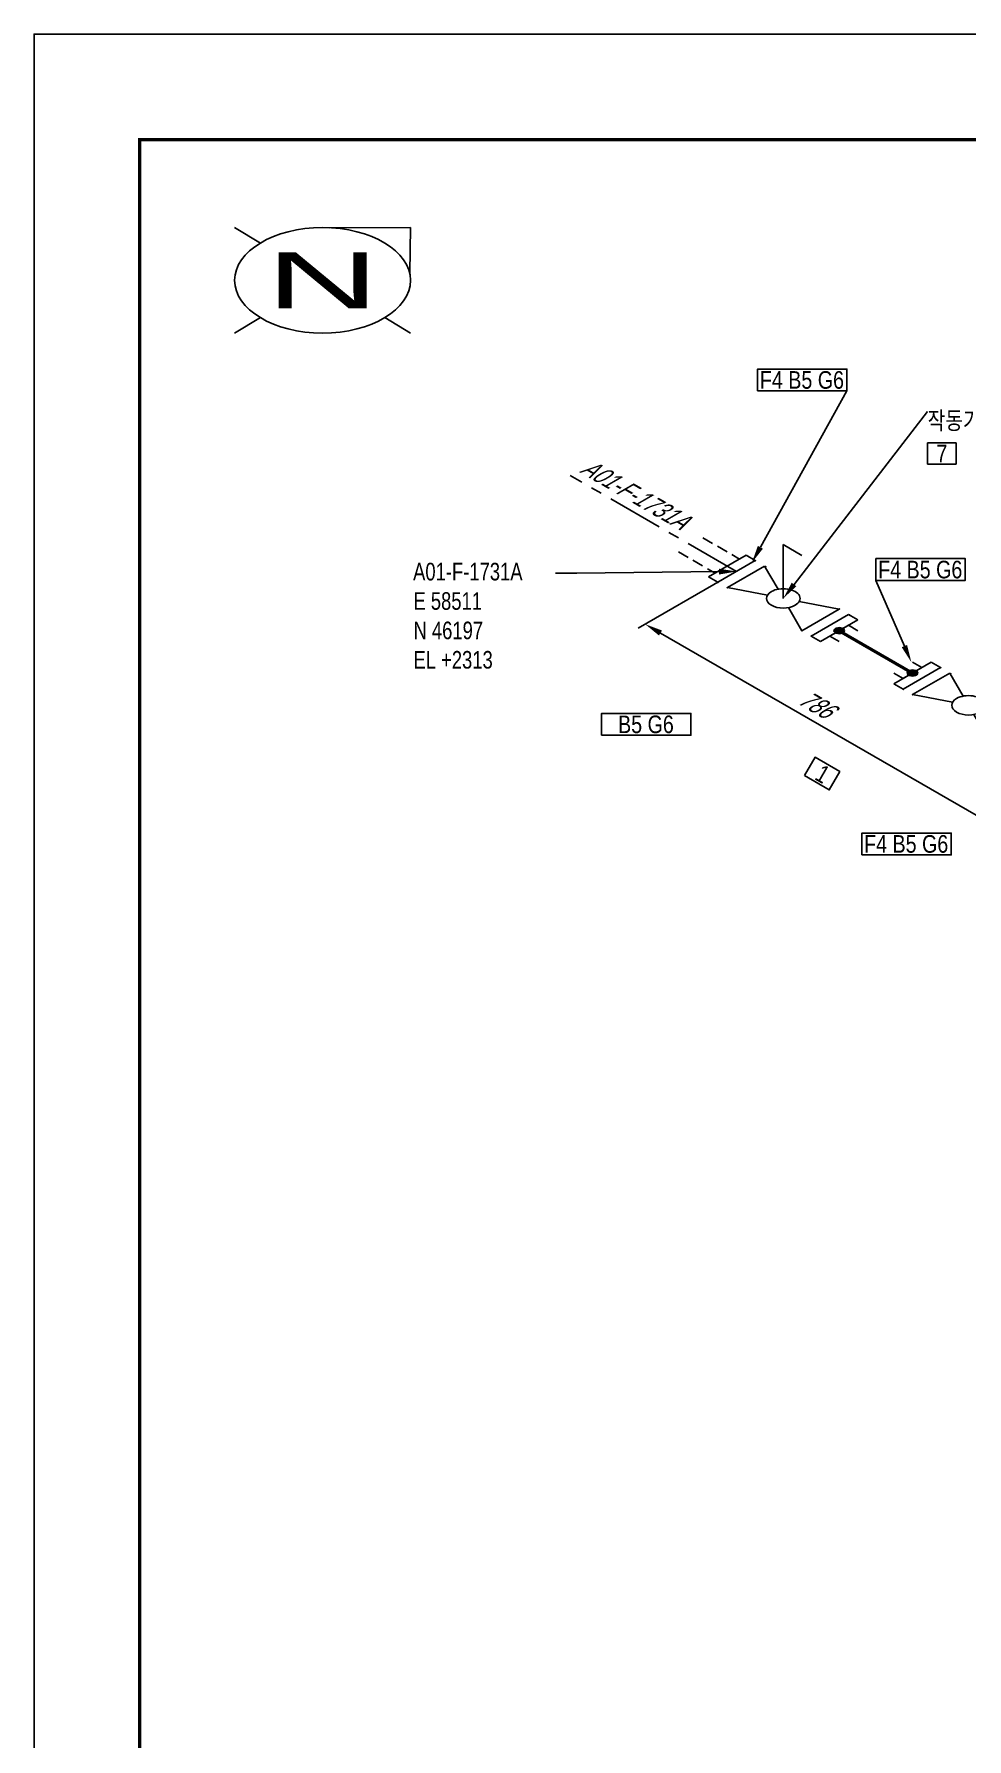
# Model space of a CAD drawing. Header units: millimetres. Extents: x 0 to 594, y 0 to 420.
# Drawn here: x 0 to 132.6, y 177.7 to 420 of the extents above; entities that cross this region are included whole.
import ezdxf
from ezdxf import colors
from ezdxf.entities.mleader import LeaderData, LeaderLine
from ezdxf.enums import TextEntityAlignment as Align
from ezdxf.math import Vec2, Vec3

# ---------------------------------------------------------------- set-up
doc = ezdxf.new("R2010")
doc.units = ezdxf.units.MM
doc.header["$LTSCALE"] = 0.25
doc.linetypes.add('CENTER', pattern=[50.8, 31.75, -6.35, 6.35, -6.35])
doc.linetypes.add('DASHED2', pattern=[9.525, 6.35, -3.175])
for name, color, linetype in [('기기', 6, 'Continuous'), ('밸브', 4, 'Continuous'), ('연속', 7, 'DASHED2'), ('열 추적 선', 7, 'CENTER'), ('용접', 1, 'Continuous'), ('주석', 7, 'Continuous'), ('치수', 1, 'Continuous')]:
    doc.layers.add(name, color=color, linetype=linetype)
doc.layers.add('파이프 작은 보어', color=30, linetype='Continuous', lineweight=50)
doc.styles.add('AdskIsoAnnotation', font='arial.ttf', dxfattribs={"width": 0.8, "height": 1})
doc.styles.add('AdskIsoMetric', font='arial.ttf', dxfattribs={"width": 0.8, "height": 2.5})
doc.styles.add('AdskIsoMetric30', font='arial.ttf', dxfattribs={"width": 0.8, "oblique": 30, "height": 2.5})
doc.styles.add('MtXpl_', font='')
doc.styles.get("Standard").update_dxf_attribs({"font": 'arial.ttf'})
doc.styles.get('MtXpl_').set_extended_font_data('Gulim')
doc.dimstyles.new('AdskIsoMetric', dxfattribs={"dimtxt": 2.5, "dimasz": 2.5, "dimexe": 1, "dimexo": 2, "dimgap": 0.8, "dimtad": 1, "dimdec": 0, "dimrnd": 1, "dimzin": 0, "dimdsep": 46, "dimtxsty": 'AdskIsoMetric', "dimcen": 0, "dimclrt": 7, "dimadec": 0, "dimazin": 0, "dimtfac": 1, "dimtdec": 0, "dimtmove": 1, "dimatfit": 3, "dimfxl": 0, "dimfrac": 2, "dimtolj": 1, "dimtzin": 0, "dimarcsym": 0})

# ---------------------------------------------------------------- blocks, each defined once
blk = doc.blocks.new('볼 밸브-2-IsoLeft')
at = {"color": 0, "linetype": 'ByBlock', "lineweight": -2, "extrusion": (0, -0.816497, -0.57735)}
for p, q in [((-0.177, 0.306), (-0.53, 0.102)), ((-0.05, 0.087), (-0.177, 0.306)), ((-0.53, 0.102), (-0.151, 0.029)), ((0.177, -0.306), (0.05, -0.087)), ((0.113, -0.065), (0.113, -0.065)), ((0.151, -0.029), (0.53, -0.102)), ((0.53, -0.102), (0.177, -0.306))]:
    blk.add_line(p, q, dxfattribs=at)
at = {"linetype": 'ByBlock', "extrusion": (0, 0, -1)}
for start_param, end_param in [(3.926991, 7.068583), (0.785398, 3.926991)]:
    blk.add_ellipse((0, 0), major_axis=(-0.159, 0), ratio=0.57735, start_param=start_param, end_param=end_param, dxfattribs=at)
blk = doc.blocks.new('개스킷-2-IsoLeft')
at = {"color": 0, "linetype": 'ByBlock', "lineweight": -2, "extrusion": (0, 0, -1)}
for p in [(0.133, 0.128), (0.221, 0.077), (-0.23, -0.071), (-0.133, -0.128)]:
    blk.add_point(p, dxfattribs=at)
blk = doc.blocks.new('플랜지-2-IsoLeft')
at = {"color": 0, "linetype": 'ByBlock', "lineweight": -2}
blk.add_wipeout([(0.221, 0.077), (0.133, 0.128), (-0.221, -0.077), (-0.133, -0.128)], dxfattribs=at)
at = {"color": 0, "linetype": 'ByBlock', "lineweight": -2, "extrusion": (0, -0.816497, -0.57735)}
for p, q in [((0.133, 0.128), (-0.221, -0.077)), ((-0.133, -0.128), (0.221, 0.077)), ((0.221, 0.077), (0.133, 0.128)), ((-0.221, -0.077), (-0.133, -0.128))]:
    blk.add_line(p, q, dxfattribs=at)
at = {"color": 0, "linetype": 'ByBlock', "lineweight": -2}
blk.add_wipeout([(0.221, 0.077), (0.133, 0.128), (-0.221, -0.077), (-0.133, -0.128)], dxfattribs=at)
at = {"color": 0, "linetype": 'ByBlock', "lineweight": -2, "extrusion": (0, -0.816497, -0.57735)}
for p, q in [((0.133, 0.128), (-0.221, -0.077)), ((-0.133, -0.128), (0.221, 0.077)), ((0.221, 0.077), (0.133, 0.128)), ((-0.221, -0.077), (-0.133, -0.128))]:
    blk.add_line(p, q, dxfattribs=at)
blk = doc.blocks.new('Operator_Lever-1-IsoRight')
at = {"color": 0, "linetype": 'ByBlock', "lineweight": -2, "extrusion": (0.707107, 0.408248, -0.57735)}
for p, q in [((0, 0), (0, 0.51)), ((0, 0.51), (0.177, 0.408))]:
    blk.add_line(p, q, dxfattribs=at)
blk = doc.blocks.new('*D81')
at = {"layer": 'Defpoints', "color": 0}
for p in [(99.85, 343.62), (155.34, 311.58), (142.35, 304.08)]:
    blk.add_point(p, dxfattribs=at)
at = {"layer": '치수', "color": 0, "lineweight": -2}
for p, q in [((97.85, 342.46), (85.86, 335.54)), ((89.03, 334.87), (140.18, 305.33)), ((153.34, 310.43), (141.35, 303.51))]:
    blk.add_line(p, q, dxfattribs=at)
at = {"layer": '치수', "color": 0}
for points in [[(89.24, 335.23), (88.82, 334.51), (86.86, 336.12)], [(140.39, 305.7), (139.97, 304.97), (142.35, 304.08)]]:
    blk.add_solid(points, dxfattribs=at)
at = {"layer": '치수', "color": 7, "insert": (111, 324.8), "char_height": 2.5, "attachment_point": 5, "rotation": 330, "style": 'AdskIsoMetric30'}
blk.add_mtext('\\A1;786', dxfattribs=at)
blk = doc.blocks.new('SocketWeld-2-IsoLeft')
blk.add_hatch(color=256).paths.add_polyline_path([(0.04, 0.017), (0.041, 0.017), (0.041, 0.017), (0.041, 0.016), (0.041, 0.016), (0.041, 0.016), (0.041, 0.016), (0.041, 0.016), (0.042, 0.016), (0.042, 0.015), (0.042, 0.015), (0.042, 0.015), (0.042, 0.015), (0.042, 0.015), (0.042, 0.015), (0.043, 0.015), (0.043, 0.014), (0.043, 0.014), (0.043, 0.014), (0.043, 0.014), (0.043, 0.014), (0.043, 0.014), (0.044, 0.013), (0.044, 0.013), (0.044, 0.013), (0.044, 0.013), (0.044, 0.013), (0.044, 0.013), (0.045, 0.012), (0.045, 0.012), (0.045, 0.012), (0.045, 0.012), (0.045, 0.012), (0.045, 0.012), (0.045, 0.011), (0.046, 0.011), (0.046, 0.011), (0.046, 0.011), (0.046, 0.011), (0.046, 0.011), (0.046, 0.01), (0.046, 0.01), (0.047, 0.01), (0.047, 0.01), (0.047, 0.01), (0.047, 0.01), (0.047, 0.009), (0.047, 0.009), (0.047, 0.009), (0.048, 0.009), (0.048, 0.009), (0.048, 0.009), (0.048, 0.009), (0.048, 0.008), (0.048, 0.008), (0.048, 0.008), (0.048, 0.008), (0.048, 0.008), (0.048, 0.007), (0.048, 0.007), (0.048, 0.007), (0.048, 0.007), (0.048, 0.007), (0.048, 0.007), (0.048, 0.006), (0.048, 0.006), (0.048, 0.006), (0.048, 0.006), (0.048, 0.006), (0.049, 0.005), (0.049, 0.005), (0.049, 0.005), (0.049, 0.005), (0.049, 0.005), (0.049, 0.005), (0.049, 0.004), (0.049, 0.004), (0.049, 0.004), (0.049, 0.004), (0.049, 0.004), (0.049, 0.003), (0.049, 0.003), (0.049, 0.003), (0.049, 0.003), (0.049, 0.003), (0.049, 0.003), (0.049, 0.002), (0.049, 0.002), (0.049, 0.002), (0.05, 0.002), (0.05, 0.002), (0.05, 0.001), (0.05, 0.001), (0.05, 0.001), (0.05, 0.001), (0.05, 0.001), (0.05, 0.001), (0.05, 0), (0.05, 0), (0.05, 0), (0.05, 0), (0.05, 0), (0.05, 0), (0.05, -0.001), (0.05, -0.001), (0.05, -0.001), (0.05, -0.001), (0.05, -0.001), (0.05, -0.001), (0.05, -0.002), (0.05, -0.002), (0.049, -0.002), (0.049, -0.002), (0.049, -0.002), (0.049, -0.003), (0.049, -0.003), (0.049, -0.003), (0.049, -0.003), (0.049, -0.003), (0.049, -0.003), (0.049, -0.004), (0.049, -0.004), (0.049, -0.004), (0.049, -0.004), (0.049, -0.004), (0.049, -0.005), (0.049, -0.005), (0.049, -0.005), (0.049, -0.005), (0.049, -0.005), (0.049, -0.005), (0.048, -0.006), (0.048, -0.006), (0.048, -0.006), (0.048, -0.006), (0.048, -0.006), (0.048, -0.007), (0.048, -0.007), (0.048, -0.007), (0.048, -0.007), (0.048, -0.007), (0.048, -0.007), (0.048, -0.008), (0.048, -0.008), (0.048, -0.008), (0.048, -0.008), (0.048, -0.008), (0.048, -0.009), (0.048, -0.009), (0.048, -0.009), (0.048, -0.009), (0.047, -0.009), (0.047, -0.009), (0.047, -0.009), (0.047, -0.01), (0.047, -0.01), (0.047, -0.01), (0.047, -0.01), (0.046, -0.01), (0.046, -0.01), (0.046, -0.011), (0.046, -0.011), (0.046, -0.011), (0.046, -0.011), (0.046, -0.011), (0.045, -0.011), (0.045, -0.012), (0.045, -0.012), (0.045, -0.012), (0.045, -0.012), (0.045, -0.012), (0.045, -0.012), (0.044, -0.013), (0.044, -0.013), (0.044, -0.013), (0.044, -0.013), (0.044, -0.013), (0.044, -0.013), (0.043, -0.014), (0.043, -0.014), (0.043, -0.014), (0.043, -0.014), (0.043, -0.014), (0.043, -0.014), (0.043, -0.015), (0.042, -0.015), (0.042, -0.015), (0.042, -0.015), (0.042, -0.015), (0.042, -0.015), (0.042, -0.015), (0.042, -0.016), (0.041, -0.016), (0.041, -0.016), (0.041, -0.016), (0.041, -0.016), (0.041, -0.016), (0.041, -0.017), (0.041, -0.017), (0.04, -0.017), (0.04, -0.017), (0.04, -0.017), (0.04, -0.017), (0.04, -0.017), (0.04, -0.017), (0.039, -0.018), (0.039, -0.018), (0.039, -0.018), (0.039, -0.018), (0.038, -0.018), (0.038, -0.018), (0.038, -0.018), (0.038, -0.019), (0.038, -0.019), (0.037, -0.019), (0.037, -0.019), (0.037, -0.019), (0.037, -0.019), (0.036, -0.019), (0.036, -0.019), (0.036, -0.02), (0.036, -0.02), (0.035, -0.02), (0.035, -0.02), (0.035, -0.02), (0.035, -0.02), (0.035, -0.02), (0.034, -0.02), (0.034, -0.021), (0.034, -0.021), (0.034, -0.021), (0.033, -0.021), (0.033, -0.021), (0.033, -0.021), (0.033, -0.021), (0.033, -0.022), (0.032, -0.022), (0.032, -0.022), (0.032, -0.022), (0.032, -0.022), (0.031, -0.022), (0.031, -0.022), (0.031, -0.022), (0.031, -0.023), (0.031, -0.023), (0.03, -0.023), (0.03, -0.023), (0.03, -0.023), (0.03, -0.023), (0.029, -0.023), (0.029, -0.023), (0.029, -0.023), (0.029, -0.024), (0.029, -0.024), (0.028, -0.024), (0.028, -0.024), (0.028, -0.024), (0.027, -0.024), (0.027, -0.024), (0.027, -0.024), (0.027, -0.024), (0.026, -0.024), (0.026, -0.024), (0.026, -0.024), (0.025, -0.025), (0.025, -0.025), (0.025, -0.025), (0.025, -0.025), (0.024, -0.025), (0.024, -0.025), (0.024, -0.025), (0.023, -0.025), (0.023, -0.025), (0.023, -0.025), (0.023, -0.025), (0.022, -0.025), (0.022, -0.026), (0.022, -0.026), (0.021, -0.026), (0.021, -0.026), (0.021, -0.026), (0.021, -0.026), (0.02, -0.026), (0.02, -0.026), (0.02, -0.026), (0.019, -0.026), (0.019, -0.026), (0.019, -0.026), (0.019, -0.027), (0.018, -0.027), (0.018, -0.027), (0.018, -0.027), (0.017, -0.027), (0.017, -0.027), (0.017, -0.027), (0.017, -0.027), (0.016, -0.027), (0.016, -0.027), (0.016, -0.027), (0.015, -0.027), (0.015, -0.027), (0.015, -0.027), (0.015, -0.028), (0.015, -0.028), (0.014, -0.028), (0.014, -0.028), (0.014, -0.028), (0.013, -0.028), (0.013, -0.028), (0.013, -0.028), (0.012, -0.028), (0.012, -0.028), (0.012, -0.028), (0.011, -0.028), (0.011, -0.028), (0.011, -0.028), (0.01, -0.028), (0.01, -0.028), (0.01, -0.028), (0.009, -0.028), (0.009, -0.028), (0.009, -0.028), (0.009, -0.028), (0.008, -0.028), (0.008, -0.028), (0.008, -0.028), (0.007, -0.028), (0.007, -0.028), (0.007, -0.028), (0.006, -0.028), (0.006, -0.028), (0.006, -0.028), (0.005, -0.028), (0.005, -0.028), (0.005, -0.028), (0.004, -0.028), (0.004, -0.028), (0.004, -0.029), (0.003, -0.029), (0.003, -0.029), (0.003, -0.029), (0.003, -0.029), (0.002, -0.029), (0.002, -0.029), (0.002, -0.029), (0.001, -0.029), (0.001, -0.029), (0.001, -0.029), (0, -0.029), (0, -0.029), (0, -0.029), (0, -0.029), (-0.001, -0.029), (-0.001, -0.029), (-0.001, -0.029), (-0.002, -0.029), (-0.002, -0.029), (-0.002, -0.029), (-0.003, -0.029), (-0.003, -0.029), (-0.003, -0.029), (-0.003, -0.029), (-0.004, -0.029), (-0.004, -0.028), (-0.004, -0.028), (-0.005, -0.028), (-0.005, -0.028), (-0.005, -0.028), (-0.006, -0.028), (-0.006, -0.028), (-0.006, -0.028), (-0.007, -0.028), (-0.007, -0.028), (-0.007, -0.028), (-0.008, -0.028), (-0.008, -0.028), (-0.008, -0.028), (-0.009, -0.028), (-0.009, -0.028), (-0.009, -0.028), (-0.009, -0.028), (-0.01, -0.028), (-0.01, -0.028), (-0.01, -0.028), (-0.011, -0.028), (-0.011, -0.028), (-0.011, -0.028), (-0.012, -0.028), (-0.012, -0.028), (-0.012, -0.028), (-0.013, -0.028), (-0.013, -0.028), (-0.013, -0.028), (-0.014, -0.028), (-0.014, -0.028), (-0.014, -0.028), (-0.015, -0.028), (-0.015, -0.028), (-0.015, -0.027), (-0.015, -0.027), (-0.015, -0.027), (-0.016, -0.027), (-0.016, -0.027), (-0.016, -0.027), (-0.017, -0.027), (-0.017, -0.027), (-0.017, -0.027), (-0.017, -0.027), (-0.018, -0.027), (-0.018, -0.027), (-0.018, -0.027), (-0.019, -0.027), (-0.019, -0.026), (-0.019, -0.026), (-0.019, -0.026), (-0.02, -0.026), (-0.02, -0.026), (-0.02, -0.026), (-0.021, -0.026), (-0.021, -0.026), (-0.021, -0.026), (-0.021, -0.026), (-0.022, -0.026), (-0.022, -0.026), (-0.022, -0.025), (-0.023, -0.025), (-0.023, -0.025), (-0.023, -0.025), (-0.023, -0.025), (-0.024, -0.025), (-0.024, -0.025), (-0.024, -0.025), (-0.025, -0.025), (-0.025, -0.025), (-0.025, -0.025), (-0.025, -0.025), (-0.026, -0.024), (-0.026, -0.024), (-0.026, -0.024), (-0.027, -0.024), (-0.027, -0.024), (-0.027, -0.024), (-0.027, -0.024), (-0.028, -0.024), (-0.028, -0.024), (-0.028, -0.024), (-0.029, -0.024), (-0.029, -0.024), (-0.029, -0.023), (-0.029, -0.023), (-0.029, -0.023), (-0.03, -0.023), (-0.03, -0.023), (-0.03, -0.023), (-0.03, -0.023), (-0.031, -0.023), (-0.031, -0.023), (-0.031, -0.022), (-0.031, -0.022), (-0.031, -0.022), (-0.032, -0.022), (-0.032, -0.022), (-0.032, -0.022), (-0.032, -0.022), (-0.033, -0.022), (-0.033, -0.021), (-0.033, -0.021), (-0.033, -0.021), (-0.033, -0.021), (-0.034, -0.021), (-0.034, -0.021), (-0.034, -0.021), (-0.034, -0.02), (-0.035, -0.02), (-0.035, -0.02), (-0.035, -0.02), (-0.035, -0.02), (-0.035, -0.02), (-0.036, -0.02), (-0.036, -0.02), (-0.036, -0.019), (-0.036, -0.019), (-0.037, -0.019), (-0.037, -0.019), (-0.037, -0.019), (-0.037, -0.019), (-0.038, -0.019), (-0.038, -0.019), (-0.038, -0.018), (-0.038, -0.018), (-0.038, -0.018), (-0.039, -0.018), (-0.039, -0.018), (-0.039, -0.018), (-0.039, -0.018), (-0.04, -0.017), (-0.04, -0.017), (-0.04, -0.017), (-0.04, -0.017), (-0.04, -0.017), (-0.04, -0.017), (-0.041, -0.017), (-0.041, -0.017), (-0.041, -0.016), (-0.041, -0.016), (-0.041, -0.016), (-0.041, -0.016), (-0.041, -0.016), (-0.042, -0.016), (-0.042, -0.015), (-0.042, -0.015), (-0.042, -0.015), (-0.042, -0.015), (-0.042, -0.015), (-0.042, -0.015), (-0.043, -0.015), (-0.043, -0.014), (-0.043, -0.014), (-0.043, -0.014), (-0.043, -0.014), (-0.043, -0.014), (-0.043, -0.014), (-0.044, -0.013), (-0.044, -0.013), (-0.044, -0.013), (-0.044, -0.013), (-0.044, -0.013), (-0.044, -0.013), (-0.045, -0.012), (-0.045, -0.012), (-0.045, -0.012), (-0.045, -0.012), (-0.045, -0.012), (-0.045, -0.012), (-0.045, -0.011), (-0.046, -0.011), (-0.046, -0.011), (-0.046, -0.011), (-0.046, -0.011), (-0.046, -0.011), (-0.046, -0.01), (-0.046, -0.01), (-0.047, -0.01), (-0.047, -0.01), (-0.047, -0.01), (-0.047, -0.01), (-0.047, -0.009), (-0.047, -0.009), (-0.047, -0.009), (-0.048, -0.009), (-0.048, -0.009), (-0.048, -0.009), (-0.048, -0.009), (-0.048, -0.008), (-0.048, -0.008), (-0.048, -0.008), (-0.048, -0.008), (-0.048, -0.008), (-0.048, -0.007), (-0.048, -0.007), (-0.048, -0.007), (-0.048, -0.007), (-0.048, -0.007), (-0.048, -0.007), (-0.048, -0.006), (-0.048, -0.006), (-0.048, -0.006), (-0.048, -0.006), (-0.048, -0.006), (-0.049, -0.005), (-0.049, -0.005), (-0.049, -0.005), (-0.049, -0.005), (-0.049, -0.005), (-0.049, -0.005), (-0.049, -0.004), (-0.049, -0.004), (-0.049, -0.004), (-0.049, -0.004), (-0.049, -0.004), (-0.049, -0.003), (-0.049, -0.003), (-0.049, -0.003), (-0.049, -0.003), (-0.049, -0.003), (-0.049, -0.003), (-0.049, -0.002), (-0.049, -0.002), (-0.049, -0.002), (-0.05, -0.002), (-0.05, -0.002), (-0.05, -0.001), (-0.05, -0.001), (-0.05, -0.001), (-0.05, -0.001), (-0.05, -0.001), (-0.05, -0.001), (-0.05, 0), (-0.05, 0), (-0.05, 0), (-0.05, 0), (-0.05, 0), (-0.05, 0), (-0.05, 0.001), (-0.05, 0.001), (-0.05, 0.001), (-0.05, 0.001), (-0.05, 0.001), (-0.05, 0.001), (-0.05, 0.002), (-0.05, 0.002), (-0.049, 0.002), (-0.049, 0.002), (-0.049, 0.002), (-0.049, 0.003), (-0.049, 0.003), (-0.049, 0.003), (-0.049, 0.003), (-0.049, 0.003), (-0.049, 0.003), (-0.049, 0.004), (-0.049, 0.004), (-0.049, 0.004), (-0.049, 0.004), (-0.049, 0.004), (-0.049, 0.005), (-0.049, 0.005), (-0.049, 0.005), (-0.049, 0.005), (-0.049, 0.005), (-0.049, 0.005), (-0.048, 0.006), (-0.048, 0.006), (-0.048, 0.006), (-0.048, 0.006), (-0.048, 0.006), (-0.048, 0.007), (-0.048, 0.007), (-0.048, 0.007), (-0.048, 0.007), (-0.048, 0.007), (-0.048, 0.007), (-0.048, 0.008), (-0.048, 0.008), (-0.048, 0.008), (-0.048, 0.008), (-0.048, 0.008), (-0.048, 0.009), (-0.048, 0.009), (-0.048, 0.009), (-0.048, 0.009), (-0.047, 0.009), (-0.047, 0.009), (-0.047, 0.009), (-0.047, 0.01), (-0.047, 0.01), (-0.047, 0.01), (-0.047, 0.01), (-0.046, 0.01), (-0.046, 0.01), (-0.046, 0.011), (-0.046, 0.011), (-0.046, 0.011), (-0.046, 0.011), (-0.046, 0.011), (-0.045, 0.011), (-0.045, 0.012), (-0.045, 0.012), (-0.045, 0.012), (-0.045, 0.012), (-0.045, 0.012), (-0.045, 0.012), (-0.044, 0.013), (-0.044, 0.013), (-0.044, 0.013), (-0.044, 0.013), (-0.044, 0.013), (-0.044, 0.013), (-0.043, 0.014), (-0.043, 0.014), (-0.043, 0.014), (-0.043, 0.014), (-0.043, 0.014), (-0.043, 0.014), (-0.043, 0.015), (-0.042, 0.015), (-0.042, 0.015), (-0.042, 0.015), (-0.042, 0.015), (-0.042, 0.015), (-0.042, 0.015), (-0.042, 0.016), (-0.041, 0.016), (-0.041, 0.016), (-0.041, 0.016), (-0.041, 0.016), (-0.041, 0.016), (-0.041, 0.017), (-0.041, 0.017), (-0.04, 0.017), (-0.04, 0.017), (-0.04, 0.017), (-0.04, 0.017), (-0.04, 0.017), (-0.04, 0.017), (-0.039, 0.018), (-0.039, 0.018), (-0.039, 0.018), (-0.039, 0.018), (-0.038, 0.018), (-0.038, 0.018), (-0.038, 0.018), (-0.038, 0.019), (-0.038, 0.019), (-0.037, 0.019), (-0.037, 0.019), (-0.037, 0.019), (-0.037, 0.019), (-0.036, 0.019), (-0.036, 0.019), (-0.036, 0.02), (-0.036, 0.02), (-0.035, 0.02), (-0.035, 0.02), (-0.035, 0.02), (-0.035, 0.02), (-0.035, 0.02), (-0.034, 0.02), (-0.034, 0.021), (-0.034, 0.021), (-0.034, 0.021), (-0.033, 0.021), (-0.033, 0.021), (-0.033, 0.021), (-0.033, 0.021), (-0.033, 0.022), (-0.032, 0.022), (-0.032, 0.022), (-0.032, 0.022), (-0.032, 0.022), (-0.031, 0.022), (-0.031, 0.022), (-0.031, 0.022), (-0.031, 0.023), (-0.031, 0.023), (-0.03, 0.023), (-0.03, 0.023), (-0.03, 0.023), (-0.03, 0.023), (-0.029, 0.023), (-0.029, 0.023), (-0.029, 0.023), (-0.029, 0.024), (-0.029, 0.024), (-0.028, 0.024), (-0.028, 0.024), (-0.028, 0.024), (-0.027, 0.024), (-0.027, 0.024), (-0.027, 0.024), (-0.027, 0.024), (-0.026, 0.024), (-0.026, 0.024), (-0.026, 0.024), (-0.025, 0.025), (-0.025, 0.025), (-0.025, 0.025), (-0.025, 0.025), (-0.024, 0.025), (-0.024, 0.025), (-0.024, 0.025), (-0.023, 0.025), (-0.023, 0.025), (-0.023, 0.025), (-0.023, 0.025), (-0.022, 0.025), (-0.022, 0.026), (-0.022, 0.026), (-0.021, 0.026), (-0.021, 0.026), (-0.021, 0.026), (-0.021, 0.026), (-0.02, 0.026), (-0.02, 0.026), (-0.02, 0.026), (-0.019, 0.026), (-0.019, 0.026), (-0.019, 0.026), (-0.019, 0.027), (-0.018, 0.027), (-0.018, 0.027), (-0.018, 0.027), (-0.017, 0.027), (-0.017, 0.027), (-0.017, 0.027), (-0.017, 0.027), (-0.016, 0.027), (-0.016, 0.027), (-0.016, 0.027), (-0.015, 0.027), (-0.015, 0.027), (-0.015, 0.027), (-0.015, 0.028), (-0.015, 0.028), (-0.014, 0.028), (-0.014, 0.028), (-0.014, 0.028), (-0.013, 0.028), (-0.013, 0.028), (-0.013, 0.028), (-0.012, 0.028), (-0.012, 0.028), (-0.012, 0.028), (-0.011, 0.028), (-0.011, 0.028), (-0.011, 0.028), (-0.01, 0.028), (-0.01, 0.028), (-0.01, 0.028), (-0.009, 0.028), (-0.009, 0.028), (-0.009, 0.028), (-0.009, 0.028), (-0.008, 0.028), (-0.008, 0.028), (-0.008, 0.028), (-0.007, 0.028), (-0.007, 0.028), (-0.007, 0.028), (-0.006, 0.028), (-0.006, 0.028), (-0.006, 0.028), (-0.005, 0.028), (-0.005, 0.028), (-0.005, 0.028), (-0.004, 0.028), (-0.004, 0.028), (-0.004, 0.029), (-0.003, 0.029), (-0.003, 0.029), (-0.003, 0.029), (-0.003, 0.029), (-0.002, 0.029), (-0.002, 0.029), (-0.002, 0.029), (-0.001, 0.029), (-0.001, 0.029), (-0.001, 0.029), (0, 0.029), (0, 0.029), (0, 0.029), (0, 0.029), (0.001, 0.029), (0.001, 0.029), (0.001, 0.029), (0.002, 0.029), (0.002, 0.029), (0.002, 0.029), (0.003, 0.029), (0.003, 0.029), (0.003, 0.029), (0.003, 0.029), (0.004, 0.029), (0.004, 0.028), (0.004, 0.028), (0.005, 0.028), (0.005, 0.028), (0.005, 0.028), (0.006, 0.028), (0.006, 0.028), (0.006, 0.028), (0.007, 0.028), (0.007, 0.028), (0.007, 0.028), (0.008, 0.028), (0.008, 0.028), (0.008, 0.028), (0.009, 0.028), (0.009, 0.028), (0.009, 0.028), (0.009, 0.028), (0.01, 0.028), (0.01, 0.028), (0.01, 0.028), (0.011, 0.028), (0.011, 0.028), (0.011, 0.028), (0.012, 0.028), (0.012, 0.028), (0.012, 0.028), (0.013, 0.028), (0.013, 0.028), (0.013, 0.028), (0.014, 0.028), (0.014, 0.028), (0.014, 0.028), (0.015, 0.028), (0.015, 0.028), (0.015, 0.027), (0.015, 0.027), (0.015, 0.027), (0.016, 0.027), (0.016, 0.027), (0.016, 0.027), (0.017, 0.027), (0.017, 0.027), (0.017, 0.027), (0.017, 0.027), (0.018, 0.027), (0.018, 0.027), (0.018, 0.027), (0.019, 0.027), (0.019, 0.026), (0.019, 0.026), (0.019, 0.026), (0.02, 0.026), (0.02, 0.026), (0.02, 0.026), (0.021, 0.026), (0.021, 0.026), (0.021, 0.026), (0.021, 0.026), (0.022, 0.026), (0.022, 0.026), (0.022, 0.025), (0.023, 0.025), (0.023, 0.025), (0.023, 0.025), (0.023, 0.025), (0.024, 0.025), (0.024, 0.025), (0.024, 0.025), (0.025, 0.025), (0.025, 0.025), (0.025, 0.025), (0.025, 0.025), (0.026, 0.024), (0.026, 0.024), (0.026, 0.024), (0.027, 0.024), (0.027, 0.024), (0.027, 0.024), (0.027, 0.024), (0.028, 0.024), (0.028, 0.024), (0.028, 0.024), (0.029, 0.024), (0.029, 0.024), (0.029, 0.023), (0.029, 0.023), (0.029, 0.023), (0.03, 0.023), (0.03, 0.023), (0.03, 0.023), (0.03, 0.023), (0.031, 0.023), (0.031, 0.023), (0.031, 0.022), (0.031, 0.022), (0.031, 0.022), (0.032, 0.022), (0.032, 0.022), (0.032, 0.022), (0.032, 0.022), (0.033, 0.022), (0.033, 0.021), (0.033, 0.021), (0.033, 0.021), (0.033, 0.021), (0.034, 0.021), (0.034, 0.021), (0.034, 0.021), (0.034, 0.02), (0.035, 0.02), (0.035, 0.02), (0.035, 0.02), (0.035, 0.02), (0.035, 0.02), (0.036, 0.02), (0.036, 0.02), (0.036, 0.019), (0.036, 0.019), (0.037, 0.019), (0.037, 0.019), (0.037, 0.019), (0.037, 0.019), (0.038, 0.019), (0.038, 0.019), (0.038, 0.018), (0.038, 0.018), (0.038, 0.018), (0.039, 0.018), (0.039, 0.018), (0.039, 0.018), (0.039, 0.018), (0.04, 0.017), (0.04, 0.017), (0.04, 0.017), (0.04, 0.017)], flags=0)
at = {"color": 0, "linetype": 'ByBlock', "lineweight": -2, "extrusion": (0, -0.816497, -0.57735)}
for p, q in [((-0.177, 0), (-0.088, -0.051)), ((-0.088, -0.051), (0.088, 0.051)), ((-0.05, 0), (-0.048, 0.009)), ((-0.048, -0.009), (-0.05, 0)), ((-0.048, 0.009), (-0.04, 0.017)), ((-0.04, 0.017), (-0.029, 0.023)), ((-0.029, 0.023), (-0.015, 0.027)), ((-0.015, 0.027), (0, 0.029)), ((0.088, 0.051), (0, 0.102)), ((0, 0.029), (0.015, 0.027)), ((0.015, 0.027), (0.029, 0.023)), ((0.029, 0.023), (0.04, 0.017)), ((0.04, 0.017), (0.048, 0.009)), ((0.048, 0.009), (0.05, 0)), ((-0.04, -0.017), (-0.048, -0.009)), ((-0.029, -0.023), (-0.04, -0.017)), ((-0.015, -0.027), (-0.029, -0.023)), ((0, -0.029), (-0.015, -0.027)), ((0.015, -0.027), (0, -0.029)), ((0.029, -0.023), (0.015, -0.027)), ((0.04, -0.017), (0.029, -0.023)), ((0.048, -0.009), (0.04, -0.017)), ((0.05, 0), (0.048, -0.009))]:
    blk.add_line(p, q, dxfattribs=at)
blk = doc.blocks.new('AnnoRect')
at = {"color": 0, "linetype": 'ByBlock', "lineweight": -2}
blk.add_wipeout([(-0.81, -0.6), (-0.81, 0.6), (0.81, 0.6), (0.81, -0.6)], dxfattribs=at)
blk.add_lwpolyline([(-0.81, -0.6), (-0.81, 0.6), (0.81, 0.6), (0.81, -0.6)], close=True, dxfattribs=at)
at = {"color": 0, "linetype": 'ByBlock', "lineweight": -2, "style": 'AdskIsoAnnotation', "width": 0.8}
blk.add_attdef('XX', text='', height=1, dxfattribs=at).set_placement((0, 0), align=Align.MIDDLE_CENTER)

msp = doc.modelspace()

# ---------------------------------------------------------------- linework, layer by layer
at = {"color": 0, "linetype": 'ByBlock', "lineweight": 25}
for p, q in [((32.1612, 390.3033), (28.5, 392.5)), ((42, 392.476), (53.5, 392.5)), ((53.5, 392.5), (53.3884, 386)), ((28.5, 377.5), (32.1612, 379.6967)), ((49.8388, 379.6967), (53.5, 377.5))]:
    msp.add_line(p, q, dxfattribs=at)
at = {"color": 0, "linetype": 'ByBlock', "lineweight": -2}
msp.add_line((41, 385), (41, 385), dxfattribs=at)
msp.add_line((41, 385), (41, 385), dxfattribs=at)
msp.add_line((41, 385), (41, 385), dxfattribs=at)
msp.add_line((41, 385), (41, 385), dxfattribs=at)
msp.add_line((41, 385), (41, 385), dxfattribs=at)
at = {"color": 0, "linetype": 'ByBlock', "lineweight": 25}
msp.add_ellipse((41, 385), major_axis=(12.5, 0), ratio=0.6, dxfattribs=at)

# ---------------------------------------------------------------- block references
at = {"layer": '밸브', "xscale": 15, "yscale": 15, "zscale": 15}
for name, p in [('Operator_Lever-1-IsoRight', (106.4817, 339.7914)), ('볼 밸브-2-IsoLeft', (132.8092, 324.5912))]:
    msp.add_blockref(name, p, dxfattribs=at)
for name, p, rotation in [('개스킷-2-IsoLeft', (100.5155, 343.236), 179.9999999831234), ('플랜지-2-IsoLeft', (113.7737, 335.5813), 179.9999999832249), ('개스킷-2-IsoLeft', (126.843, 328.0358), 179.9999999829398)]:
    msp.add_blockref(name, p, dxfattribs=dict(at, rotation=rotation))

# ---------------------------------------------------------------- texts
at = {"color": 0, "linetype": 'ByBlock', "lineweight": 40, "width": 2}
msp.add_text('N', height=8, dxfattribs=at).set_placement((41, 385), align=Align.MIDDLE_CENTER)
at = {"layer": '기기', "style": 'AdskIsoMetric30', "oblique": 30, "width": 0.8}
msp.add_text('A01-F-1731A', height=2.5, rotation=330, dxfattribs=at).set_placement((77.4224, 357.7679))
at = {"layer": '주석', "style": 'MtXpl_', "width": 0.8}
for s, p in [('A01-F-1731A', (53.8654, 342.3463)), ('E 58511', (53.916, 338.1694)), ('N 46197', (53.9242, 333.9925)), ('EL +2313', (53.916, 329.8156))]:
    msp.add_text(s, height=2.5, dxfattribs=at).set_placement(p)
at = {"layer": '주석', "insert": (127, 363.5567), "char_height": 2.5, "attachment_point": 7, "style": 'AdskIsoAnnotation'}
msp.add_mtext('{\\Q0;작동기 위}', dxfattribs=at)

# ---------------------------------------------------------------- leaders
at = {"layer": '주석'}
ml = msp.add_multileader_mtext('Standard', dxfattribs=at)
ml.set_content('')
ml.set_leader_properties()
ml.build(insert=Vec2(0, 0))
ml.multileader.update_dxf_attribs({"dogleg_length": 0, "arrow_head_size": 2.5})
ctx = ml.context
ctx.base_point, ctx.arrow_head_size, ctx.plane_origin = Vec3(127, 366.3463), 2.5, Vec3(0, 7.8901)
notes = []
notes.append((ctx, [(0, (1, 1, 0), (127, 366.3463), (-1, 0), 0, [(0, [(106.4817, 339.7914)], 0, [])])]))
ctx.mtext, ml.multileader.dxf.content_type = None, 0
for ctx, leaders in notes:
    for number, flags, end, landing, length, lines in leaders:
        leader = LeaderData()
        leader.index, (leader.has_last_leader_line, leader.has_dogleg_vector, leader.attachment_direction) = number, flags
        leader.last_leader_point, leader.dogleg_vector, leader.dogleg_length = Vec3(end), Vec3(landing), length
        for number, points, colour, breaks in lines:
            line = LeaderLine()
            line.index, line.vertices, line.color, line.breaks = number, Vec3.list(points), colors.encode_raw_color(colour), breaks
            leader.lines.append(line)
        ctx.leaders.append(leader)

# ---------------------------------------------------------------- next in the draw order: block references
at = {"layer": '밸브', "xscale": 15, "yscale": 15, "zscale": 15}
for name, p, rotation in [('볼 밸브-2-IsoLeft', (106.4817, 339.7914), 359.9999999999464), ('개스킷-2-IsoLeft', (112.4479, 336.3468), 180.0000000165133), ('플랜지-2-IsoLeft', (125.5171, 328.8013), 2.698060772367383e-07)]:
    msp.add_blockref(name, p, dxfattribs=dict(at, rotation=rotation))
at = {"layer": '용접', "xscale": 15, "yscale": 15, "zscale": 15, "rotation": 180.0000000027151}
msp.add_blockref('SocketWeld-2-IsoLeft', (114.4366, 335.1986), dxfattribs=at)
at = {"layer": '주석'}
ref = msp.add_blockref('AnnoRect', (129.0238, 360.39), dxfattribs=dict(at, xscale=2.5, yscale=2.5, zscale=2.5))
ref.add_attrib('XX_001', '7', (128.2441, 359.14), dxfattribs={"layer": '0', "color": 0, "linetype": 'ByBlock', "lineweight": -2, "height": 2.5, "style": 'AdskIsoAnnotation', "width": 0.8})

# ---------------------------------------------------------------- next in the draw order: linework, layer by layer
at = {"layer": '파이프 작은 보어'}
msp.add_lwpolyline([(114.4366, 335.1986), (124.8542, 329.184)], dxfattribs=at)

# ---------------------------------------------------------------- next in the draw order: block references
at = {"layer": '연속', "xscale": 15, "yscale": 15, "zscale": 15}
msp.add_blockref('플랜지-2-IsoLeft', (99.1896, 344.0014), dxfattribs=at)
at = {"layer": '용접', "xscale": 15, "yscale": 15, "zscale": 15, "rotation": 1.027026600956087e-07}
msp.add_blockref('SocketWeld-2-IsoLeft', (124.8542, 329.184), dxfattribs=at)

# ---------------------------------------------------------------- next in the draw order: leaders
at = {"layer": '주석'}
ml = msp.add_multileader_mtext('Standard', dxfattribs=at)
ml.set_content('')
ml.set_leader_properties()
ml.build(insert=Vec2(0, 0))
ml.multileader.update_dxf_attribs({"dogleg_length": 0, "arrow_head_size": 2.5})
ctx = ml.context
ctx.base_point, ctx.arrow_head_size, ctx.plane_origin = Vec3(119.6501, 342.3389), 2.5, Vec3(0, 7.8901)
notes = []
notes.append((ctx, [(0, (1, 1, 0), (119.6501, 342.3389), (-1, 0), 0, [(0, [(124.6878, 330.7149)], 0, [])])]))
ctx.mtext, ml.multileader.dxf.content_type = None, 0
for ctx, leaders in notes:
    for number, flags, end, landing, length, lines in leaders:
        leader = LeaderData()
        leader.index, (leader.has_last_leader_line, leader.has_dogleg_vector, leader.attachment_direction) = number, flags
        leader.last_leader_point, leader.dogleg_vector, leader.dogleg_length = Vec3(end), Vec3(landing), length
        for number, points, colour, breaks in lines:
            line = LeaderLine()
            line.index, line.vertices, line.color, line.breaks = number, Vec3.list(points), colors.encode_raw_color(colour), breaks
            leader.lines.append(line)
        ctx.leaders.append(leader)

# ---------------------------------------------------------------- next in the draw order: linework, layer by layer
at = {"layer": '연속'}
for p, q in [((95.05, 348.3915), (100.2588, 345.3842)), ((91.5859, 346.3915), (96.7947, 343.3842))]:
    msp.add_line(p, q, dxfattribs=at)
at = {"layer": '열 추적 선', "color": 1}
msp.add_line((99.8526, 343.6187), (76.2077, 357.2701), dxfattribs=at)

# ---------------------------------------------------------------- next in the draw order: dimensions: what is measured, and where the dimension line sits
at = {"layer": '치수'}
dim = msp.add_linear_dim(base=(142.3463, 304.085), p1=(99.8526, 343.6187), p2=(155.3367, 311.585), angle=330, text='786', dimstyle='AdskIsoMetric', override={"dimtad": 0, "dimlfac": 10.121328, "dimtxsty": 'AdskIsoMetric30', "dimse1": 0, "dimse2": 0, "dimsd1": 0, "dimsd2": 0, "dimtmove": 1}, dxfattribs=at)
dim.commit()
dim.dimension.update_dxf_attribs({"geometry": '*D81', "text_midpoint": (110.9997, 324.8008), "dimtype": 160})

# ---------------------------------------------------------------- next in the draw order: leaders
at = {"layer": '주석'}
ml = msp.add_multileader_mtext('Standard', dxfattribs=at)
ml.set_content('')
ml.set_leader_properties()
ml.build(insert=Vec2(0, 0))
ml.multileader.update_dxf_attribs({"dogleg_length": 0, "arrow_head_size": 2.5})
ctx = ml.context
ctx.base_point, ctx.arrow_head_size, ctx.plane_origin = Vec3(115.5333, 369.2902), 2.5, Vec3(4.1834, 6.8414)
notes = []
notes.append((ctx, [(1, (1, 1, 0), (115.5333, 369.2902), (1, 0), 0, [(0, [(102.0136, 344.8664)], 0, [])])]))
ctx.mtext, ml.multileader.dxf.content_type = None, 0
ml = msp.add_multileader_mtext('Standard', dxfattribs=at)
ml.set_content('')
ml.set_leader_properties()
ml.build(insert=Vec2(0, 0))
ml.multileader.update_dxf_attribs({"dogleg_length": 3.0619, "arrow_head_size": 2.5})
ctx = ml.context
ctx.base_point, ctx.arrow_head_size, ctx.plane_origin = Vec3(74.0866, 343.3997), 2.5, Vec3(11.7434, 1.11)
notes.append((ctx, [(0, (1, 1, 0), (77.1484, 343.3997), (-1, 0), 3.0619, [(0, [(99.8526, 343.6187)], 0, [])])]))
ctx.mtext, ml.multileader.dxf.content_type = None, 0
for ctx, leaders in notes:
    for number, flags, end, landing, length, lines in leaders:
        leader = LeaderData()
        leader.index, (leader.has_last_leader_line, leader.has_dogleg_vector, leader.attachment_direction) = number, flags
        leader.last_leader_point, leader.dogleg_vector, leader.dogleg_length = Vec3(end), Vec3(landing), length
        for number, points, colour, breaks in lines:
            line = LeaderLine()
            line.index, line.vertices, line.color, line.breaks = number, Vec3.list(points), colors.encode_raw_color(colour), breaks
            leader.lines.append(line)
        ctx.leaders.append(leader)

# ---------------------------------------------------------------- next in the draw order: block references
ref = msp.add_blockref('AnnoRect', (109.1834, 370.8414), dxfattribs=dict(at, xscale=7.844095940959409, yscale=2.585266030013643, zscale=2.5))
ref.add_attrib('XX_001', 'F4 B5 G6', (103.154, 369.5914), dxfattribs={"layer": '0', "color": 0, "linetype": 'ByBlock', "lineweight": -2, "height": 2.5, "style": 'AdskIsoAnnotation', "width": 0.8})
ref = msp.add_blockref('AnnoRect', (126, 343.8901), dxfattribs=dict(at, xscale=7.844095940959409, yscale=2.585266030013643, zscale=2.5))
ref.add_attrib('XX_001', 'F4 B5 G6', (119.9707, 342.6401), dxfattribs={"layer": '0', "color": 0, "linetype": 'ByBlock', "lineweight": -2, "height": 2.5, "style": 'AdskIsoAnnotation', "width": 0.8})
ref = msp.add_blockref('AnnoRect', (87, 321.8901), dxfattribs=dict(at, xscale=7.844095940959409, yscale=2.585266030013643, zscale=2.5))
ref.add_attrib('XX_001', 'B5 G6', (83.0014, 320.6401), dxfattribs={"layer": '0', "color": 0, "linetype": 'ByBlock', "lineweight": -2, "height": 2.5, "style": 'AdskIsoAnnotation', "width": 0.8})
ref = msp.add_blockref('AnnoRect', (112, 314.8901), dxfattribs=dict(at, xscale=2.5, yscale=2.5, zscale=2.5, rotation=330.0000000033222))
ref.add_attrib('XX_001', '1', (110.79, 314.1394), dxfattribs={"layer": '0', "color": 0, "linetype": 'ByBlock', "lineweight": -2, "height": 2.5, "rotation": 330, "style": 'AdskIsoAnnotation', "width": 0.8})
ref = msp.add_blockref('AnnoRect', (124, 304.8901), dxfattribs=dict(at, xscale=7.844095940959409, yscale=2.585266030013643, zscale=2.5))
ref.add_attrib('XX_001', 'F4 B5 G6', (117.9707, 303.6401), dxfattribs={"layer": '0', "color": 0, "linetype": 'ByBlock', "lineweight": -2, "height": 2.5, "style": 'AdskIsoAnnotation', "width": 0.8})

# ---------------------------------------------------------------- next in the draw order: linework, layer by layer
msp.add_lwpolyline([(0, 0), (594, 0), (594, 420), (0, 420)], close=True)
at = {"const_width": 0.5}
msp.add_lwpolyline([(15, 15), (579, 15), (579, 405), (15, 405)], close=True, dxfattribs=at)

doc.saveas('drawing.dxf')
